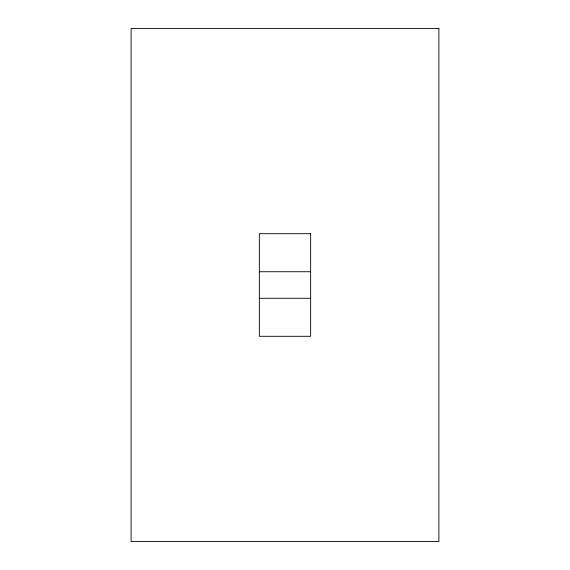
<?xml version="1.0" encoding="UTF-8"?>
<svg xmlns="http://www.w3.org/2000/svg" width="570" height="570" viewBox="0 0 570 570"><rect width="100%" height="100%" fill="white"/><g stroke="black" fill="none" stroke-linecap="round" stroke-linejoin="round"><path stroke-width="0.85" d="M259.35 271.726L310.65 271.726M259.35 298.274L310.65 298.274M438.9 28.5L131.1 28.5L131.1 541.5L438.9 541.5L438.9 28.5M310.65 233.7L259.35 233.7L259.35 336.3L310.65 336.3L310.65 233.7"/></g></svg>
